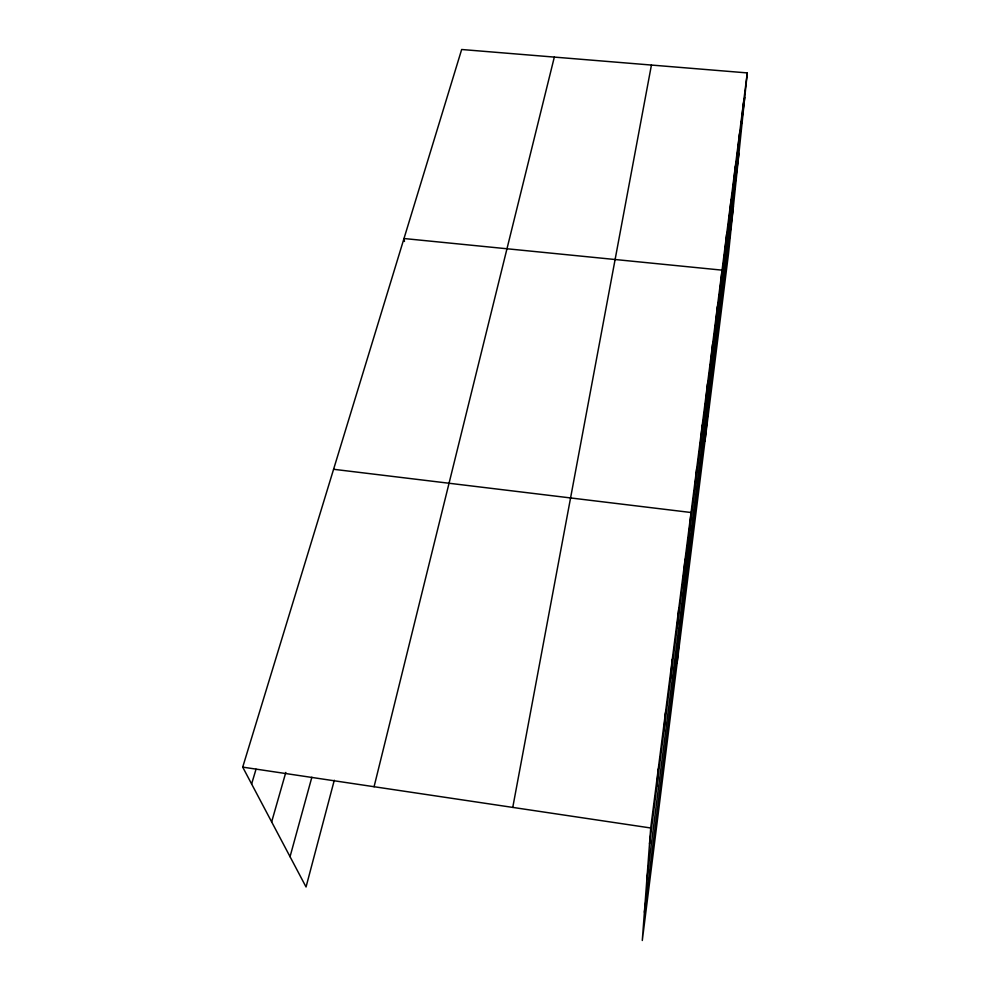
<?xml version="1.0" encoding="UTF-8"?>
<svg xmlns="http://www.w3.org/2000/svg" width="990" height="990" viewBox="0 0 990 990"><rect width="100%" height="100%" fill="white"/><g stroke="black" fill="none" stroke-linecap="round" stroke-linejoin="round"><path stroke-width="1.49" d="M747.289 72.913L650.715 827.987L642.287 940.5L728.467 253.997L747.289 72.913L461.662 49.5L242.711 767.126L306.046 886.978L334.286 780.256M656.915 785.949L658.263 768.958M663.956 730.731L665.453 712.763M670.676 678.014L672.297 659.191M677.098 627.66L678.843 608.07M683.249 579.496L685.092 559.226M677.073 663.362L691.057 512.511L333.593 469.285M694.757 489.221L696.774 467.8M700.165 446.861L702.257 424.97M705.35 406.197L707.516 383.885M710.337 367.129L712.553 344.446M715.126 329.571L717.404 306.566M704.967 441.156L722.057 270.146L403.994 238.528L404.464 241.436M724.296 257.61L726.672 234.073M728.702 223.134L731.115 199.374M732.934 189.919L735.384 165.974M737.018 157.917L739.493 133.811M740.953 127.042L743.465 102.811M646.854 879.578L738.924 153.326M644.403 912.211L733.404 206.44M649.527 843.888L744.752 97.255M512.758 807.407L651.432 65.055M374.071 786.728L554.326 57.098M290.045 856.684L311.85 777.237M271.656 821.886L285.801 772.435M251.621 783.969L256.026 769.23M242.711 767.126L650.715 827.987"/></g></svg>
